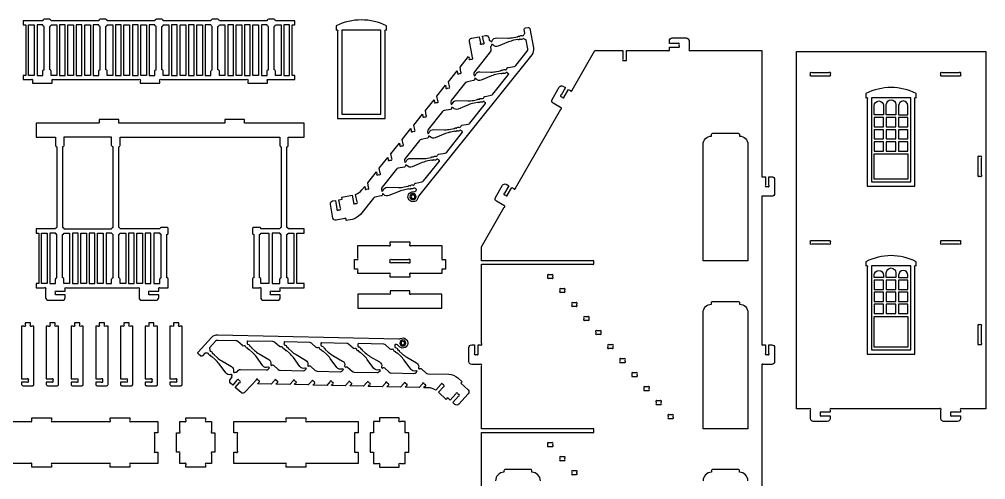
# Model space of a CAD drawing. Extents: x 83.8 to 170.3, y -22.3 to 53.3.
# Drawn here: x 135.83 to 170.29, y 36.89 to 53.32 of the extents above; entities that cross this region are included whole.
import ezdxf

# ---------------------------------------------------------------- set-up
doc = ezdxf.new("R2010")
doc.units = 0
doc.header["$MEASUREMENT"] = 0
doc.layers.get('0').update_dxf_attribs({"linetype": 'CONTINUOUS'})

msp = doc.modelspace()

# ---------------------------------------------------------------- linework, layer by layer
for points in [[(137.007, 51.042), (137.007, 51.123, -1), (137.051, 51.167), (140.099, 51.167, -1), (140.144, 51.123), (140.144, 51.042), (140.844, 51.042), (140.844, 51.123, -1), (140.888, 51.167), (143.936, 51.167, -1), (143.98, 51.123), (143.98, 51.042), (144.68, 51.042), (144.68, 51.123, -1), (144.724, 51.167), (145.655, 51.167), (145.655, 51.317), (145.565, 51.317), (145.565, 53.117), (145.655, 53.117), (145.655, 53.267), (144.965, 53.267, 0.414214), (144.915, 53.317), (144.715, 53.317, 0.414214), (144.665, 53.267), (142.965, 53.267, 0.414214), (142.915, 53.317), (142.715, 53.317, 0.414214), (142.665, 53.267), (140.965, 53.267, 0.414214), (140.915, 53.317), (140.715, 53.317, 0.414214), (140.665, 53.267), (138.965, 53.267, 0.414214), (138.915, 53.317), (138.715, 53.317, 0.414214), (138.665, 53.267), (136.965, 53.267, 0.414214), (136.915, 53.317), (136.715, 53.317, 0.414214), (136.665, 53.267), (135.975, 53.267), (135.975, 53.117), (136.065, 53.117), (136.065, 51.317), (135.975, 51.317), (135.975, 51.167), (136.263, 51.167, -1), (136.307, 51.123), (136.307, 51.042)], [(136.715, 51.517), (136.715, 53.067, -0.414214), (136.665, 53.117), (136.465, 53.117), (136.465, 51.317), (136.665, 51.317), (136.665, 51.467, -0.414214)], [(136.915, 51.517), (136.915, 53.067, 0.414214), (136.965, 53.117), (137.165, 53.117), (137.165, 51.317), (136.965, 51.317), (136.965, 51.467, 0.414214)], [(138.665, 51.317), (138.665, 51.467, -0.414214), (138.715, 51.517), (138.715, 53.067, -0.414214), (138.665, 53.117), (138.465, 53.117), (138.465, 51.317)], [(138.965, 51.317), (138.965, 51.467, 0.414214), (138.915, 51.517), (138.915, 53.067, 0.414214), (138.965, 53.117), (139.165, 53.117), (139.165, 51.317)], [(140.715, 51.517), (140.715, 53.067, -0.414214), (140.665, 53.117), (140.465, 53.117), (140.465, 51.317), (140.665, 51.317), (140.665, 51.467, -0.414214)], [(140.915, 51.517), (140.915, 53.067, 0.414214), (140.965, 53.117), (141.165, 53.117), (141.165, 51.317), (140.965, 51.317), (140.965, 51.467, 0.414214)], [(142.665, 51.317), (142.665, 51.467, -0.414214), (142.715, 51.517), (142.715, 53.067, -0.414214), (142.665, 53.117), (142.465, 53.117), (142.465, 51.317)], [(142.965, 51.317), (142.965, 51.467, 0.414214), (142.915, 51.517), (142.915, 53.067, 0.414214), (142.965, 53.117), (143.165, 53.117), (143.165, 51.317)], [(144.715, 51.517), (144.715, 53.067, -0.414214), (144.665, 53.117), (144.465, 53.117), (144.465, 51.317), (144.665, 51.317), (144.665, 51.467, -0.414214)], [(144.915, 51.517), (144.915, 53.067, 0.414214), (144.965, 53.117), (145.165, 53.117), (145.165, 51.317), (144.965, 51.317), (144.965, 51.467, 0.414214)], [(147.13, 52.931), (147.136, 52.931, -1), (147.18, 52.887), (147.18, 49.781), (148.88, 49.781), (148.88, 52.887, -1), (148.925, 52.931), (148.93, 52.931), (148.93, 53.081, 0.238913), (147.13, 53.081)], [(147.704, 47.041), (147.754, 46.777, 1), (147.805, 46.741), (147.841, 46.748, 1), (147.876, 46.8), (147.825, 47.07, 0.140614), (148.05, 47.229), (148.153, 47.357), (148.165, 47.292, 1), (148.217, 47.256), (148.253, 47.263, 1), (148.288, 47.315), (148.256, 47.486), (148.564, 47.872), (148.577, 47.807, 1), (148.628, 47.771), (148.664, 47.778, 1), (148.699, 47.83), (148.667, 48.001), (148.976, 48.387), (148.988, 48.321, 1), (149.04, 48.286), (149.076, 48.293, 1), (149.111, 48.345), (149.079, 48.516), (149.387, 48.902), (149.4, 48.836, 1), (149.451, 48.801), (149.487, 48.808, 1), (149.522, 48.86), (149.49, 49.031), (149.799, 49.417), (149.811, 49.351, 1), (149.863, 49.316), (149.899, 49.323, 1), (149.934, 49.375), (149.902, 49.546), (150.21, 49.932), (150.223, 49.866, 1), (150.274, 49.831), (150.31, 49.838, 1), (150.345, 49.89), (150.313, 50.061), (150.622, 50.447), (150.634, 50.381, 1), (150.686, 50.346), (150.722, 50.353, 1), (150.757, 50.404), (150.725, 50.576), (151.033, 50.962), (151.046, 50.896, 1), (151.097, 50.861), (151.133, 50.868, 1), (151.168, 50.919), (151.136, 51.091), (151.445, 51.477), (151.457, 51.411, 1), (151.509, 51.376), (151.545, 51.383, 1), (151.58, 51.434), (151.548, 51.606), (151.856, 51.992), (151.869, 51.926, 1), (151.92, 51.891), (151.956, 51.898, 1), (151.992, 51.949), (151.942, 52.211), (151.882, 52.529, -0.414214), (151.962, 52.645), (152.232, 52.697), (152.274, 52.474, 1), (152.326, 52.439), (152.362, 52.446, 1), (152.397, 52.497), (152.355, 52.72), (152.453, 52.738, -0.414214), (152.57, 52.659), (152.584, 52.583, 0.352171), (152.603, 52.567, -0.352171), (152.651, 52.526), (152.653, 52.515), (152.661, 52.516, 0.272519), (152.699, 52.549, -0.328849), (152.851, 52.657), (153.248, 52.649, 0.051698), (153.454, 52.666), (153.594, 52.692, 0.366837), (153.598, 52.697, -0.600564), (153.615, 52.707, 0.39765), (153.622, 52.708, -0.39765), (153.637, 52.711, 0.39765), (153.643, 52.712, -0.594353), (153.662, 52.71, 0.584261), (153.671, 52.709, -0.375636), (153.775, 52.729, 0.187098), (153.782, 52.728, 0.294683), (153.82, 52.767, -0.244569), (153.85, 52.802, 0.352171), (153.862, 52.824), (153.838, 52.949, -0.414214), (153.878, 53.008), (153.976, 53.026, -0.414214), (154.034, 52.986), (154.165, 52.298, -0.21865), (154.104, 52.055), (150.071, 47.008, 0.134714), (150.05, 46.96, -0.655406), (149.732, 46.871, -0.655406), (149.884, 47.164, 0.245805), (149.969, 47.201), (149.989, 47.226, 0.507332), (149.98, 47.257, -0.156752), (149.957, 47.277, 0.294683), (149.907, 47.298, 0.187098), (149.901, 47.295, -0.375636), (149.796, 47.276, 0.584261), (149.789, 47.272, -0.594353), (149.772, 47.262, 0.39765), (149.765, 47.261, -0.39765), (149.75, 47.258, 0.39765), (149.744, 47.257, -0.600564), (149.724, 47.26, 0.366837), (149.719, 47.263), (149.578, 47.236, 0.051698), (149.381, 47.177), (149.014, 47.025, -0.328849), (148.834, 47.069, 0.272519), (148.786, 47.087), (148.778, 47.085), (148.78, 47.074, -0.414214), (148.74, 47.015), (148.516, 46.973, 0.179323), (148.457, 46.937), (147.994, 46.358, -0.179323), (147.696, 46.179), (147.492, 46.14), (147.487, 46.168, 1), (147.435, 46.204), (147.135, 46.147, -0.414214), (147.018, 46.226), (146.925, 46.718, -0.414214), (147.005, 46.835), (147.103, 46.853), (147.16, 46.553, 1), (147.211, 46.517), (147.247, 46.524, 1), (147.283, 46.576), (147.226, 46.876), (147.349, 46.9), (147.335, 46.971)], [(153.891, 52.585, -0.251154), (153.85, 52.608, 0.294683), (153.801, 52.63, 0.187098), (153.795, 52.626, -0.375636), (153.69, 52.607, 0.584261), (153.683, 52.603, -0.594353), (153.666, 52.594, 0.39765), (153.659, 52.592, -0.39765), (153.644, 52.59, 0.39765), (153.638, 52.588, -0.600564), (153.618, 52.591, 0.366837), (153.613, 52.594), (153.472, 52.568, 0.051698), (153.275, 52.509), (152.907, 52.356, -0.328849), (152.728, 52.401, 0.272519), (152.68, 52.418), (152.672, 52.416), (152.674, 52.405, -0.352171), (152.644, 52.35, 0.352171), (152.632, 52.328), (152.649, 52.239, -0.21865), (152.629, 52.158), (152.06, 51.445, 0.21865), (152.04, 51.364), (152.051, 51.303), (152.059, 51.304, 0.272519), (152.098, 51.338, -0.328849), (152.249, 51.445), (152.646, 51.437, 0.051698), (152.852, 51.454), (152.992, 51.481, 0.366837), (152.996, 51.486, -0.600564), (153.013, 51.495, 0.39765), (153.02, 51.496, -0.39765), (153.035, 51.499, 0.39765), (153.042, 51.501, -0.594353), (153.061, 51.498, 0.584261), (153.069, 51.497, -0.375636), (153.173, 51.517, 0.187098), (153.18, 51.516, 0.294683), (153.219, 51.555, -0.302722), (153.258, 51.594), (153.263, 51.594), (153.482, 51.636, 0.179323), (153.541, 51.672), (153.948, 52.18, 0.21865), (153.968, 52.261), (153.91, 52.569, 0.352171)], [(170.294, 52.167), (170.294, 39.419), (169.438, 39.419, 1), (169.394, 39.375), (169.394, 39.294), (169.088, 39.294, 1), (169.044, 39.25), (169.044, 39.213, 1), (169.088, 39.169), (169.394, 39.169), (169.394, 39.069, -0.414214), (169.294, 38.969), (168.794, 38.969, -0.414214), (168.694, 39.069), (168.694, 39.375, 1), (168.65, 39.419), (164.791, 39.419, 1), (164.747, 39.375), (164.747, 39.294), (164.441, 39.294, 1), (164.397, 39.25), (164.397, 39.213, 1), (164.441, 39.169), (164.747, 39.169), (164.747, 39.069, -0.414214), (164.647, 38.969), (164.147, 38.969, -0.414214), (164.047, 39.069), (164.047, 39.375, 1), (164.003, 39.419), (163.547, 39.419), (163.547, 52.167)], [(152.173, 50.456, -0.600564), (152.19, 50.465, 0.39765), (152.197, 50.467, -0.39765), (152.212, 50.469, 0.39765), (152.219, 50.471, -0.594353), (152.238, 50.468, 0.584261), (152.246, 50.467, -0.375636), (152.35, 50.487, 0.187098), (152.357, 50.486, 0.294683), (152.396, 50.525, -0.302722), (152.435, 50.564), (152.44, 50.565), (152.659, 50.606, 0.179323), (152.718, 50.642), (153.281, 51.346, 0.507332), (153.272, 51.377, -0.156752), (153.249, 51.396, 0.294683), (153.199, 51.418, 0.187098), (153.193, 51.414, -0.375636), (153.088, 51.395, 0.584261), (153.081, 51.391, -0.594353), (153.064, 51.382, 0.39765), (153.057, 51.381, -0.39765), (153.042, 51.378, 0.39765), (153.036, 51.377, -0.600564), (153.017, 51.379, 0.366837), (153.011, 51.382), (152.87, 51.356, 0.051698), (152.673, 51.297), (152.306, 51.144, -0.328849), (152.126, 51.189, 0.272519), (152.078, 51.206), (152.07, 51.204), (152.072, 51.193, -0.414214), (152.032, 51.135), (151.809, 51.092, 0.179323), (151.749, 51.057), (151.237, 50.416, 0.21865), (151.217, 50.335), (151.228, 50.273), (151.236, 50.274, 0.272519), (151.275, 50.308, -0.328849), (151.426, 50.415), (151.823, 50.407, 0.051698), (152.029, 50.424), (152.169, 50.451, 0.366837)], [(164.091, 51.419), (164.703, 51.419, -1), (164.747, 51.375), (164.747, 51.338, -1), (164.703, 51.294), (164.091, 51.294, -1), (164.047, 51.338), (164.047, 51.375, -1)], [(169.35, 51.294), (168.738, 51.294, -1), (168.694, 51.338), (168.694, 51.375, -1), (168.738, 51.419), (169.35, 51.419, -1), (169.394, 51.375), (169.394, 51.338, -1)], [(166.02, 50.519), (166.026, 50.519, -1), (166.07, 50.475), (166.07, 47.369), (167.77, 47.369), (167.77, 50.475, -1), (167.815, 50.519), (167.82, 50.519), (167.82, 50.669, 0.238913), (166.02, 50.669)], [(151, 49.377, 0.051698), (151.206, 49.394), (151.346, 49.421, 0.366837), (151.35, 49.426, -0.600564), (151.367, 49.435, 0.39765), (151.374, 49.437, -0.39765), (151.389, 49.439, 0.39765), (151.396, 49.441, -0.594353), (151.415, 49.438, 0.584261), (151.423, 49.437, -0.375636), (151.527, 49.458, 0.187098), (151.534, 49.456, 0.294683), (151.573, 49.495, -0.302722), (151.612, 49.534), (151.617, 49.535), (151.836, 49.576, 0.179323), (151.895, 49.612), (152.458, 50.316, 0.507332), (152.449, 50.347, -0.156752), (152.426, 50.366, 0.294683), (152.376, 50.388, 0.187098), (152.37, 50.384, -0.375636), (152.265, 50.366, 0.584261), (152.258, 50.361, -0.594353), (152.241, 50.352, 0.39765), (152.234, 50.351, -0.39765), (152.219, 50.348, 0.39765), (152.213, 50.347, -0.600564), (152.194, 50.349, 0.366837), (152.188, 50.353), (152.047, 50.326, 0.051698), (151.85, 50.267), (151.483, 50.115, -0.328849), (151.303, 50.159, 0.272519), (151.255, 50.176), (151.247, 50.175), (151.249, 50.163, -0.414214), (151.209, 50.105), (150.985, 50.063, 0.179323), (150.926, 50.027), (150.414, 49.386, 0.21865), (150.393, 49.305), (150.405, 49.243), (150.413, 49.245, 0.272519), (150.452, 49.278, -0.328849), (150.603, 49.385)], [(166.65, 50.238), (166.65, 49.908), (166.32, 49.908), (166.32, 50.238, -1)], [(166.75, 49.908), (166.75, 50.274, -1), (167.09, 50.274), (167.09, 49.908)], [(167.19, 50.238), (167.19, 49.908), (167.52, 49.908), (167.52, 50.238, 1)], [(145.14, 43.491), (144.834, 43.491, -1), (144.79, 43.535), (144.79, 43.572, -1), (144.834, 43.616), (145.14, 43.616), (145.14, 43.697, -1), (145.184, 43.741), (145.99, 43.741), (145.99, 43.891), (145.725, 43.891), (145.725, 45.691), (145.99, 45.691), (145.99, 45.841), (145.425, 45.841, 0.414214), (145.375, 45.891), (145.375, 48.766, 0.414214), (145.425, 48.816), (145.425, 49.116), (145.99, 49.116), (145.99, 49.616), (143.909, 49.616, -1), (143.865, 49.66), (143.865, 49.741), (143.165, 49.741), (143.165, 49.66, -1), (143.12, 49.616), (139.43, 49.616, -1), (139.385, 49.66), (139.385, 49.741), (138.685, 49.741), (138.685, 49.66, -1), (138.641, 49.616), (136.435, 49.616), (136.435, 49.116), (137.125, 49.116), (137.125, 48.816, 0.414214), (137.175, 48.766), (137.175, 45.891, 0.414214), (137.125, 45.841), (136.435, 45.841), (136.435, 45.691), (136.525, 45.691), (136.525, 43.891), (136.435, 43.891), (136.435, 43.741), (136.723, 43.741, -1), (136.767, 43.697), (136.767, 43.391, 0.414214), (136.867, 43.291), (137.367, 43.291, 0.414214), (137.467, 43.391), (137.467, 43.491), (137.161, 43.491, -1), (137.117, 43.535), (137.117, 43.572, -1), (137.161, 43.616), (137.467, 43.616), (137.467, 43.697, -1), (137.511, 43.741), (140.059, 43.741, -1), (140.104, 43.697), (140.104, 43.391, 0.414214), (140.204, 43.291), (140.704, 43.291, 0.414214), (140.804, 43.391), (140.804, 43.491), (140.498, 43.491, -1), (140.454, 43.535), (140.454, 43.572, -1), (140.498, 43.616), (140.804, 43.616), (140.804, 43.697, -1), (140.848, 43.741), (141.146, 43.741), (141.146, 44.041, 0.414214), (141.096, 44.091), (141.096, 45.641, 0.414214), (141.146, 45.691), (141.146, 45.841, 0.414214), (141.096, 45.891), (140.896, 45.891, 0.414214), (140.846, 45.841), (139.425, 45.841, 0.414214), (139.375, 45.891), (139.375, 48.766, 0.414214), (139.425, 48.816), (139.425, 49.116), (145.125, 49.116), (145.125, 48.816, 0.414214), (145.175, 48.766), (145.175, 45.891, 0.414214), (145.125, 45.841), (144.446, 45.841, 0.414214), (144.396, 45.891), (144.196, 45.891, 0.414214), (144.146, 45.841), (144.146, 45.691, 0.414214), (144.196, 45.641), (144.196, 44.091, 0.414214), (144.146, 44.041), (144.146, 43.741), (144.396, 43.741, -1), (144.44, 43.697), (144.44, 43.391, 0.414214), (144.54, 43.291), (145.04, 43.291, 0.414214), (145.14, 43.391)], [(150.383, 48.364), (150.523, 48.391, 0.366837), (150.527, 48.396, -0.600564), (150.544, 48.406, 0.39765), (150.551, 48.407, -0.39765), (150.566, 48.41, 0.39765), (150.573, 48.411, -0.594353), (150.592, 48.408, 0.584261), (150.6, 48.407, -0.375636), (150.704, 48.428, 0.187098), (150.711, 48.427, 0.294683), (150.75, 48.465, -0.302722), (150.789, 48.504), (150.794, 48.505), (151.013, 48.546, 0.179323), (151.072, 48.582), (151.635, 49.286, 0.507332), (151.626, 49.317, -0.156752), (151.603, 49.336, 0.294683), (151.553, 49.358, 0.187098), (151.547, 49.355, -0.375636), (151.442, 49.336, 0.584261), (151.435, 49.331, -0.594353), (151.418, 49.322, 0.39765), (151.411, 49.321, -0.39765), (151.396, 49.318, 0.39765), (151.39, 49.317, -0.600564), (151.371, 49.319, 0.366837), (151.365, 49.323), (151.224, 49.296, 0.051698), (151.027, 49.237), (150.66, 49.085, -0.328849), (150.48, 49.129, 0.272519), (150.432, 49.146), (150.424, 49.145), (150.426, 49.133, -0.414214), (150.386, 49.075), (150.162, 49.033, 0.179323), (150.103, 48.997), (149.591, 48.356, 0.21865), (149.57, 48.275), (149.582, 48.213), (149.59, 48.215, 0.272519), (149.629, 48.248, -0.328849), (149.78, 48.355), (150.177, 48.347, 0.051698)], [(137.375, 45.891, -0.414214), (137.425, 45.841), (139.125, 45.841, -0.414214), (139.175, 45.891), (139.175, 48.766, -0.414214), (139.125, 48.816), (139.125, 49.116), (137.425, 49.116), (137.425, 48.816, -0.414214), (137.375, 48.766)], [(161.815, 48.852), (161.815, 44.702), (160.215, 44.702), (160.215, 48.852, -0.414214), (160.515, 49.152), (160.515, 49.202, -0.414214), (160.565, 49.252), (161.465, 49.252, -0.414214), (161.515, 49.202), (161.515, 49.152, -0.414214)], [(149.7, 47.361, 0.366837), (149.704, 47.366, -0.600564), (149.721, 47.376, 0.39765), (149.728, 47.377, -0.39765), (149.743, 47.38, 0.39765), (149.749, 47.381, -0.594353), (149.769, 47.379, 0.584261), (149.777, 47.377, -0.375636), (149.881, 47.398, 0.187098), (149.888, 47.397, 0.294683), (149.927, 47.435, -0.302722), (149.966, 47.474), (149.971, 47.475), (150.19, 47.516, 0.179323), (150.249, 47.552), (150.812, 48.256, 0.507332), (150.803, 48.287, -0.156752), (150.78, 48.306, 0.294683), (150.73, 48.328, 0.187098), (150.724, 48.325, -0.375636), (150.619, 48.306, 0.584261), (150.612, 48.302, -0.594353), (150.595, 48.292, 0.39765), (150.588, 48.291, -0.39765), (150.573, 48.288, 0.39765), (150.567, 48.287, -0.600564), (150.547, 48.29, 0.366837), (150.542, 48.293), (150.401, 48.266, 0.051698), (150.204, 48.207), (149.837, 48.055, -0.328849), (149.657, 48.099, 0.272519), (149.609, 48.116), (149.601, 48.115), (149.603, 48.104, -0.414214), (149.563, 48.045), (149.339, 48.003, 0.179323), (149.28, 47.967), (148.768, 47.326, 0.21865), (148.747, 47.245), (148.759, 47.183), (148.767, 47.185, 0.272519), (148.806, 47.218, -0.328849), (148.957, 47.325), (149.354, 47.317, 0.051698), (149.56, 47.335)], [(170.019, 48.375), (170.019, 47.763, 1), (170.063, 47.719), (170.081, 47.719), (170.1, 47.719, 1), (170.144, 47.763), (170.144, 48.375, 1), (170.1, 48.419), (170.063, 48.419, 1)], [(149.872, 47.093, 0.414214), (149.764, 46.985, 0.414214), (149.872, 46.876, 0.414214), (149.98, 46.985, 0.414214)], [(149.872, 47.049, 0.414214), (149.807, 46.985, 0.414214), (149.872, 46.92, 0.414214), (149.937, 46.985, 0.414214)], [(137.175, 44.091), (137.175, 45.641, -0.414214), (137.125, 45.691), (136.925, 45.691), (136.925, 43.891), (137.125, 43.891), (137.125, 44.041, -0.414214)], [(137.375, 44.091), (137.375, 45.641, 0.414214), (137.425, 45.691), (137.625, 45.691), (137.625, 43.891), (137.425, 43.891), (137.425, 44.041, 0.414214)], [(139.125, 43.891), (139.125, 44.041, -0.414214), (139.175, 44.091), (139.175, 45.641, -0.414214), (139.125, 45.691), (138.925, 45.691), (138.925, 43.891)], [(139.425, 43.891), (139.425, 44.041, 0.414214), (139.375, 44.091), (139.375, 45.641, 0.414214), (139.425, 45.691), (139.625, 45.691), (139.625, 43.891)], [(140.896, 44.091), (140.896, 45.641, -0.414214), (140.846, 45.691), (140.625, 45.691), (140.625, 43.891), (140.846, 43.891), (140.846, 44.041, -0.414214)], [(144.446, 43.891), (144.446, 44.041, 0.414214), (144.396, 44.091), (144.396, 45.641, 0.414214), (144.446, 45.691), (144.725, 45.691), (144.725, 43.891)], [(145.175, 44.091), (145.175, 45.641, -0.414214), (145.125, 45.691), (144.846, 45.691), (144.846, 43.891), (145.125, 43.891), (145.125, 44.041, -0.414214)], [(145.375, 44.091), (145.375, 45.641, 0.414214), (145.425, 45.691), (145.625, 45.691), (145.625, 43.891), (145.425, 43.891), (145.425, 44.041, 0.414214)], [(149.055, 44.115), (149.055, 44.203, 1), (149.011, 44.247), (147.905, 44.247), (147.905, 44.353, 1), (147.861, 44.397), (147.78, 44.397), (147.78, 44.747), (147.861, 44.747, 1), (147.905, 44.792), (147.905, 45.247), (149.011, 45.247, 1), (149.055, 45.292), (149.055, 45.372), (149.755, 45.372), (149.755, 45.292, 1), (149.799, 45.247), (150.905, 45.247), (150.905, 44.792, 1), (150.949, 44.747), (151.03, 44.747), (151.03, 44.397), (150.949, 44.397, 1), (150.905, 44.353), (150.905, 44.247), (149.799, 44.247, 1), (149.755, 44.203), (149.755, 44.115)], [(164.091, 45.419), (164.703, 45.419, -1), (164.747, 45.375), (164.747, 45.338, -1), (164.703, 45.294), (164.091, 45.294, -1), (164.047, 45.338), (164.047, 45.375, -1)], [(168.738, 45.419), (169.35, 45.419, -1), (169.394, 45.375), (169.394, 45.338, -1), (169.35, 45.294), (168.738, 45.294, -1), (168.694, 45.338), (168.694, 45.375, -1)], [(166.02, 44.519), (166.026, 44.519, -1), (166.07, 44.475), (166.07, 41.369), (167.77, 41.369), (167.77, 44.475, -1), (167.815, 44.519), (167.82, 44.519), (167.82, 44.669, 0.238913), (166.02, 44.669)], [(149.099, 44.747), (149.711, 44.747, -1), (149.755, 44.703), (149.755, 44.667, -1), (149.711, 44.622), (149.099, 44.622, -1), (149.055, 44.667), (149.055, 44.703, -1)], [(154.717, 44.077), (154.815, 44.077, 1), (154.859, 44.121), (154.859, 44.158, 1), (154.815, 44.202), (154.717, 44.202, 1), (154.673, 44.158), (154.673, 44.121, 1)], [(166.65, 44.188), (166.65, 44.108), (166.32, 44.108), (166.32, 44.188, -1)], [(166.75, 44.108), (166.75, 44.274, -1), (167.09, 44.274), (167.09, 44.108)], [(167.19, 44.188), (167.19, 44.108), (167.52, 44.108), (167.52, 44.188, 1)], [(150.905, 43.506), (149.799, 43.506, -1), (149.755, 43.55), (149.755, 43.631), (149.055, 43.631), (149.055, 43.55, -1), (149.011, 43.506), (147.905, 43.506), (147.905, 43.006), (150.905, 43.006)], [(155.146, 43.577), (155.245, 43.577, 1), (155.289, 43.621), (155.289, 43.658, 1), (155.245, 43.702), (155.146, 43.702, 1), (155.102, 43.658), (155.102, 43.621, 1)], [(155.576, 43.077), (155.674, 43.077, 1), (155.719, 43.121), (155.719, 43.158, 1), (155.674, 43.202), (155.576, 43.202, 1), (155.532, 43.158), (155.532, 43.121, 1)], [(161.815, 42.852), (161.815, 38.702), (160.215, 38.702), (160.215, 42.852, -0.414214), (160.515, 43.152), (160.515, 43.202, -0.414214), (160.565, 43.252), (161.465, 43.252, -0.414214), (161.515, 43.202), (161.515, 43.152, -0.414214)], [(136.039, 42.491), (136.039, 42.41, -1), (135.995, 42.366), (135.914, 42.366), (135.914, 40.491), (136.106, 40.491, -1), (136.15, 40.447), (136.15, 40.41, -1), (136.106, 40.366), (135.914, 40.366), (135.914, 40.291, 0.414214), (135.964, 40.241), (136.3, 40.241, 0.414214), (136.35, 40.291), (136.35, 42.366), (136.27, 42.366, -1), (136.225, 42.41), (136.225, 42.491)], [(136.92, 42.491), (136.92, 42.41, -1), (136.876, 42.366), (136.795, 42.366), (136.795, 40.491), (136.988, 40.491, -1), (137.032, 40.447), (137.032, 40.41, -1), (136.988, 40.366), (136.795, 40.366), (136.795, 40.291, 0.414214), (136.845, 40.241), (137.182, 40.241, 0.414214), (137.232, 40.291), (137.232, 42.366), (137.151, 42.366, -1), (137.107, 42.41), (137.107, 42.491)], [(137.802, 42.491), (137.802, 42.41, -1), (137.758, 42.366), (137.677, 42.366), (137.677, 40.491), (137.869, 40.491, -1), (137.914, 40.447), (137.914, 40.41, -1), (137.869, 40.366), (137.677, 40.366), (137.677, 40.291, 0.414214), (137.727, 40.241), (138.064, 40.241, 0.414214), (138.114, 40.291), (138.114, 42.366), (138.033, 42.366, -1), (137.989, 42.41), (137.989, 42.491)], [(138.683, 42.491), (138.683, 42.41, -1), (138.639, 42.366), (138.558, 42.366), (138.558, 40.491), (138.751, 40.491, -1), (138.795, 40.447), (138.795, 40.41, -1), (138.751, 40.366), (138.558, 40.366), (138.558, 40.291, 0.414214), (138.608, 40.241), (138.945, 40.241, 0.414214), (138.995, 40.291), (138.995, 42.366), (138.914, 42.366, -1), (138.87, 42.41), (138.87, 42.491)], [(139.565, 42.491), (139.565, 42.41, -1), (139.521, 42.366), (139.44, 42.366), (139.44, 40.491), (139.632, 40.491, -1), (139.677, 40.447), (139.677, 40.41, -1), (139.632, 40.366), (139.44, 40.366), (139.44, 40.291, 0.414214), (139.49, 40.241), (139.827, 40.241, 0.414214), (139.877, 40.291), (139.877, 42.366), (139.796, 42.366, -1), (139.752, 42.41), (139.752, 42.491)], [(140.446, 42.491), (140.446, 42.41, -1), (140.402, 42.366), (140.321, 42.366), (140.321, 40.491), (140.514, 40.491, -1), (140.558, 40.447), (140.558, 40.41, -1), (140.514, 40.366), (140.321, 40.366), (140.321, 40.291, 0.414214), (140.371, 40.241), (140.708, 40.241, 0.414214), (140.758, 40.291), (140.758, 42.366), (140.677, 42.366, -1), (140.633, 42.41), (140.633, 42.491)], [(141.328, 42.491), (141.328, 42.41, -1), (141.284, 42.366), (141.203, 42.366), (141.203, 40.491), (141.396, 40.491, -1), (141.44, 40.447), (141.44, 40.41, -1), (141.396, 40.366), (141.203, 40.366), (141.203, 40.291, 0.414214), (141.253, 40.241), (141.59, 40.241, 0.414214), (141.64, 40.291), (141.64, 42.366), (141.559, 42.366, -1), (141.515, 42.41), (141.515, 42.491)], [(156.006, 42.577), (156.104, 42.577, 1), (156.148, 42.621), (156.148, 42.658, 1), (156.104, 42.702), (156.006, 42.702, 1), (155.961, 42.658), (155.961, 42.621, 1)], [(170.019, 42.375), (170.019, 41.763, 1), (170.063, 41.719), (170.081, 41.719), (170.1, 41.719, 1), (170.144, 41.763), (170.144, 42.375, 1), (170.1, 42.419), (170.063, 42.419, 1)], [(150.778, 40.007), (150.958, 40.207, 1), (150.954, 40.269), (150.927, 40.294, 1), (150.865, 40.291), (150.681, 40.086, 0.140614), (150.418, 40.169), (150.254, 40.173), (150.299, 40.222, 1), (150.295, 40.285), (150.268, 40.309, 1), (150.206, 40.306), (150.089, 40.176), (149.595, 40.188), (149.64, 40.238, 1), (149.636, 40.3), (149.609, 40.325, 1), (149.547, 40.321), (149.43, 40.192), (148.936, 40.203), (148.981, 40.253, 1), (148.977, 40.316), (148.95, 40.34, 1), (148.888, 40.337), (148.771, 40.207), (148.277, 40.219), (148.322, 40.269, 1), (148.318, 40.331), (148.291, 40.356, 1), (148.229, 40.352), (148.112, 40.223), (147.618, 40.234), (147.663, 40.284, 1), (147.659, 40.347), (147.632, 40.371, 1), (147.57, 40.368), (147.453, 40.238), (146.959, 40.25), (147.004, 40.3, 1), (147, 40.362), (146.973, 40.386, 1), (146.911, 40.383), (146.794, 40.254), (146.3, 40.265), (146.345, 40.315, 1), (146.341, 40.377), (146.314, 40.402, 1), (146.252, 40.399), (146.135, 40.269), (145.641, 40.281), (145.686, 40.33, 1), (145.682, 40.393), (145.655, 40.417, 1), (145.593, 40.414), (145.476, 40.285), (144.982, 40.296), (145.027, 40.346, 1), (145.023, 40.408), (144.996, 40.433, 1), (144.934, 40.43), (144.817, 40.3), (144.323, 40.312), (144.368, 40.361, 1), (144.364, 40.424), (144.337, 40.448, 1), (144.275, 40.445), (144.097, 40.247), (143.88, 40.007, -0.414214), (143.739, 40), (143.535, 40.184), (143.686, 40.352, 1), (143.683, 40.414), (143.656, 40.439, 1), (143.593, 40.435), (143.442, 40.267), (143.368, 40.334, -0.414214), (143.36, 40.475), (143.412, 40.533, 0.352171), (143.413, 40.558, -0.352171), (143.417, 40.62), (143.424, 40.629), (143.418, 40.634, 0.272519), (143.368, 40.645, -0.328849), (143.192, 40.7), (142.957, 41.021, 0.051698), (142.819, 41.174), (142.713, 41.27, 0.366837), (142.706, 41.27, -0.600564), (142.688, 41.278, 0.39765), (142.683, 41.282, -0.39765), (142.672, 41.292, 0.39765), (142.667, 41.297, -0.594353), (142.658, 41.314, 0.584261), (142.653, 41.321, -0.375636), (142.574, 41.392, 0.187098), (142.57, 41.398, 0.294683), (142.517, 41.405, -0.244569), (142.471, 41.407, 0.352171), (142.446, 41.403), (142.361, 41.308, -0.414214), (142.29, 41.305), (142.216, 41.371, -0.414214), (142.212, 41.442), (142.681, 41.962, -0.21865), (142.911, 42.061), (149.37, 41.91, 0.134714), (149.421, 41.923, -0.655406), (149.684, 41.724, -0.655406), (149.359, 41.667, 0.245805), (149.278, 41.712), (149.246, 41.713, 0.507332), (149.226, 41.687, -0.156752), (149.225, 41.657, 0.294683), (149.238, 41.604, 0.187098), (149.245, 41.601, -0.375636), (149.323, 41.53, 0.584261), (149.331, 41.526, -0.594353), (149.348, 41.518, 0.39765), (149.354, 41.514, -0.39765), (149.365, 41.504, 0.39765), (149.37, 41.499, -0.600564), (149.379, 41.482, 0.366837), (149.38, 41.476), (149.487, 41.38, 0.051698), (149.653, 41.259), (149.997, 41.059, -0.328849), (150.07, 40.889, 0.272519), (150.086, 40.84), (150.092, 40.835), (150.1, 40.843, -0.414214), (150.17, 40.847), (150.339, 40.695, 0.179323), (150.404, 40.669), (151.145, 40.652, -0.179323), (151.468, 40.523), (151.622, 40.385), (151.574, 40.33), (151.834, 40.096, -0.414214), (151.841, 39.955), (151.506, 39.583, -0.414214), (151.365, 39.576), (151.291, 39.643), (151.496, 39.87, 1), (151.492, 39.933), (151.465, 39.957, 1), (151.403, 39.954), (151.198, 39.727), (151.138, 39.781, 1), (151.076, 39.777), (151.056, 39.756)], [(156.435, 42.077), (156.533, 42.077, 1), (156.578, 42.121), (156.578, 42.158, 1), (156.533, 42.202), (156.435, 42.202, 1), (156.391, 42.158), (156.391, 42.121, 1)], [(142.618, 41.571, -0.251154), (142.625, 41.525, 0.294683), (142.637, 41.472, 0.187098), (142.644, 41.47, -0.375636), (142.722, 41.398, 0.584261), (142.73, 41.395, -0.594353), (142.748, 41.387, 0.39765), (142.753, 41.382, -0.39765), (142.764, 41.372, 0.39765), (142.769, 41.367, -0.600564), (142.779, 41.351, 0.366837), (142.78, 41.344), (142.886, 41.248, 0.051698), (143.053, 41.127), (143.396, 40.927, -0.328849), (143.47, 40.757, 0.272519), (143.485, 40.709), (143.491, 40.703), (143.499, 40.712, -0.352171), (143.561, 40.722, 0.352171), (143.586, 40.726), (143.646, 40.793, -0.21865), (143.723, 40.826), (144.634, 40.804, 0.21865), (144.711, 40.837), (144.753, 40.884), (144.747, 40.89, 0.272519), (144.697, 40.9, -0.328849), (144.52, 40.955), (144.286, 41.276, 0.051698), (144.148, 41.429), (144.041, 41.525, 0.366837), (144.035, 41.525, -0.600564), (144.017, 41.533, 0.39765), (144.012, 41.538, -0.39765), (144.001, 41.548, 0.39765), (143.996, 41.552, -0.594353), (143.986, 41.569, 0.584261), (143.982, 41.577, -0.375636), (143.903, 41.647, 0.187098), (143.899, 41.653, 0.294683), (143.845, 41.66, -0.302722), (143.79, 41.668), (143.787, 41.672), (143.621, 41.821, 0.179323), (143.557, 41.846), (142.906, 41.862, 0.21865), (142.829, 41.829), (142.62, 41.596, 0.352171)], [(145.353, 41.494, -0.600564), (145.335, 41.502, 0.39765), (145.33, 41.507, -0.39765), (145.319, 41.517, 0.39765), (145.314, 41.521, -0.594353), (145.304, 41.538, 0.584261), (145.3, 41.546, -0.375636), (145.221, 41.616, 0.187098), (145.217, 41.622, 0.294683), (145.163, 41.629, -0.302722), (145.108, 41.637), (145.105, 41.641), (144.939, 41.79, 0.179323), (144.875, 41.815), (143.974, 41.837, 0.507332), (143.954, 41.811, -0.156752), (143.953, 41.78, 0.294683), (143.966, 41.728, 0.187098), (143.973, 41.725, -0.375636), (144.051, 41.653, 0.584261), (144.059, 41.65, -0.594353), (144.077, 41.642, 0.39765), (144.082, 41.637, -0.39765), (144.093, 41.627, 0.39765), (144.098, 41.623, -0.600564), (144.107, 41.606, 0.366837), (144.108, 41.599), (144.215, 41.504, 0.051698), (144.381, 41.382), (144.725, 41.183, -0.328849), (144.799, 41.012, 0.272519), (144.814, 40.964), (144.82, 40.958), (144.828, 40.967, -0.414214), (144.898, 40.971), (145.067, 40.818, 0.179323), (145.132, 40.793), (145.952, 40.774, 0.21865), (146.029, 40.807), (146.071, 40.853), (146.065, 40.859, 0.272519), (146.015, 40.869, -0.328849), (145.838, 40.925), (145.604, 41.245, 0.051698), (145.466, 41.399), (145.359, 41.494, 0.366837)], [(146.922, 41.215, 0.051698), (146.784, 41.368), (146.677, 41.463, 0.366837), (146.671, 41.464, -0.600564), (146.653, 41.471, 0.39765), (146.648, 41.476, -0.39765), (146.637, 41.486, 0.39765), (146.632, 41.491, -0.594353), (146.622, 41.507, 0.584261), (146.618, 41.515, -0.375636), (146.539, 41.585, 0.187098), (146.535, 41.591, 0.294683), (146.481, 41.599, -0.302722), (146.426, 41.607), (146.423, 41.61), (146.257, 41.759, 0.179323), (146.193, 41.785), (145.292, 41.806, 0.507332), (145.272, 41.78, -0.156752), (145.271, 41.749, 0.294683), (145.284, 41.697, 0.187098), (145.291, 41.694, -0.375636), (145.369, 41.622, 0.584261), (145.377, 41.619, -0.594353), (145.395, 41.611, 0.39765), (145.4, 41.607, -0.39765), (145.411, 41.596, 0.39765), (145.416, 41.592, -0.600564), (145.425, 41.575, 0.366837), (145.426, 41.569), (145.533, 41.473, 0.051698), (145.699, 41.351), (146.043, 41.152, -0.328849), (146.117, 40.982, 0.272519), (146.132, 40.933), (146.138, 40.928), (146.146, 40.936, -0.414214), (146.216, 40.94), (146.385, 40.788, 0.179323), (146.45, 40.762), (147.27, 40.743, 0.21865), (147.347, 40.776), (147.389, 40.822), (147.383, 40.828, 0.272519), (147.333, 40.838, -0.328849), (147.156, 40.894)], [(148.102, 41.337), (147.995, 41.432, 0.366837), (147.989, 41.433, -0.600564), (147.971, 41.44, 0.39765), (147.966, 41.445, -0.39765), (147.955, 41.455, 0.39765), (147.95, 41.46, -0.594353), (147.94, 41.476, 0.584261), (147.936, 41.484, -0.375636), (147.857, 41.554, 0.187098), (147.853, 41.561, 0.294683), (147.799, 41.568, -0.302722), (147.744, 41.576), (147.741, 41.579), (147.575, 41.728, 0.179323), (147.511, 41.754), (146.61, 41.775, 0.507332), (146.59, 41.749, -0.156752), (146.589, 41.719, 0.294683), (146.602, 41.666, 0.187098), (146.609, 41.663, -0.375636), (146.687, 41.591, 0.584261), (146.695, 41.588, -0.594353), (146.713, 41.58, 0.39765), (146.718, 41.576, -0.39765), (146.729, 41.566, 0.39765), (146.734, 41.561, -0.600564), (146.743, 41.544, 0.366837), (146.744, 41.538), (146.851, 41.442, 0.051698), (147.017, 41.32), (147.361, 41.121, -0.328849), (147.434, 40.951, 0.272519), (147.45, 40.902), (147.456, 40.897), (147.464, 40.905, -0.414214), (147.534, 40.909), (147.703, 40.757, 0.179323), (147.768, 40.731), (148.588, 40.712, 0.21865), (148.665, 40.745), (148.707, 40.791), (148.701, 40.797, 0.272519), (148.651, 40.807, -0.328849), (148.474, 40.863), (148.24, 41.184, 0.051698)], [(149.313, 41.402, 0.366837), (149.307, 41.402, -0.600564), (149.289, 41.409, 0.39765), (149.284, 41.414, -0.39765), (149.273, 41.424, 0.39765), (149.268, 41.429, -0.594353), (149.258, 41.445, 0.584261), (149.254, 41.453, -0.375636), (149.175, 41.523, 0.187098), (149.171, 41.53, 0.294683), (149.117, 41.537, -0.302722), (149.062, 41.545), (149.059, 41.548), (148.893, 41.697, 0.179323), (148.829, 41.723), (147.928, 41.744, 0.507332), (147.908, 41.718, -0.156752), (147.907, 41.688, 0.294683), (147.92, 41.635, 0.187098), (147.927, 41.632, -0.375636), (148.005, 41.561, 0.584261), (148.013, 41.557, -0.594353), (148.031, 41.549, 0.39765), (148.036, 41.545, -0.39765), (148.047, 41.535, 0.39765), (148.052, 41.53, -0.600564), (148.061, 41.513, 0.366837), (148.062, 41.507), (148.169, 41.411, 0.051698), (148.335, 41.29), (148.679, 41.09, -0.328849), (148.752, 40.92, 0.272519), (148.768, 40.871), (148.774, 40.866), (148.782, 40.874, -0.414214), (148.852, 40.878), (149.021, 40.726, 0.179323), (149.086, 40.7), (149.906, 40.681, 0.21865), (149.983, 40.714), (150.025, 40.761), (150.019, 40.766, 0.272519), (149.969, 40.776, -0.328849), (149.792, 40.832), (149.558, 41.153, 0.051698), (149.42, 41.306)], [(149.509, 41.875, 0.414214), (149.401, 41.766, 0.414214), (149.509, 41.658, 0.414214), (149.617, 41.766, 0.414214)], [(149.509, 41.831, 0.414214), (149.444, 41.766, 0.414214), (149.509, 41.702, 0.414214), (149.574, 41.766, 0.414214)], [(156.865, 41.577), (156.963, 41.577, 1), (157.007, 41.621), (157.007, 41.658, 1), (156.963, 41.702), (156.865, 41.702, 1), (156.82, 41.658), (156.82, 41.621, 1)], [(157.294, 41.077), (157.393, 41.077, 1), (157.437, 41.121), (157.437, 41.158, 1), (157.393, 41.202), (157.294, 41.202, 1), (157.25, 41.158), (157.25, 41.121, 1)], [(157.822, 40.702), (157.724, 40.702, 1), (157.68, 40.658), (157.68, 40.621, 1), (157.724, 40.577), (157.822, 40.577, 1), (157.866, 40.621), (157.866, 40.658, 1)], [(158.252, 40.202), (158.153, 40.202, 1), (158.109, 40.158), (158.109, 40.121, 1), (158.153, 40.077), (158.252, 40.077, 1), (158.296, 40.121), (158.296, 40.158, 1)], [(158.681, 39.702), (158.583, 39.702, 1), (158.539, 39.658), (158.539, 39.621, 1), (158.583, 39.577), (158.681, 39.577, 1), (158.725, 39.621), (158.725, 39.658, 1)], [(142.682, 37.467), (142.514, 37.467, 1), (142.47, 37.422), (142.47, 37.342), (141.77, 37.342), (141.77, 37.422, 1), (141.726, 37.467), (141.557, 37.467), (141.557, 37.822, 1), (141.513, 37.867), (141.432, 37.867), (141.432, 38.567), (141.513, 38.567, 1), (141.557, 38.611), (141.557, 38.967), (141.726, 38.967, 1), (141.77, 39.011), (141.77, 39.092), (142.47, 39.092), (142.47, 39.011, 1), (142.514, 38.967), (142.682, 38.967), (142.682, 38.611, 1), (142.727, 38.567), (142.807, 38.567), (142.807, 37.867), (142.727, 37.867, 1), (142.682, 37.822)], [(147.914, 37.467), (146.094, 37.467, 1), (146.05, 37.422), (146.05, 37.342), (145.35, 37.342), (145.35, 37.422, 1), (145.306, 37.467), (143.486, 37.467), (143.486, 37.867), (143.566, 37.867, 1), (143.611, 37.911), (143.611, 38.522, 1), (143.566, 38.567), (143.486, 38.567), (143.486, 38.967), (145.306, 38.967, 1), (145.35, 39.011), (145.35, 39.092), (146.05, 39.092), (146.05, 39.011, 1), (146.094, 38.967), (147.914, 38.967), (147.914, 38.567), (147.833, 38.567, 1), (147.789, 38.522), (147.789, 37.911, 1), (147.833, 37.867), (147.914, 37.867)], [(149.38, 37.342), (149.38, 37.422, -1), (149.424, 37.467), (149.592, 37.467), (149.592, 37.822, -1), (149.636, 37.867), (149.717, 37.867), (149.717, 38.567), (149.636, 38.567, -1), (149.592, 38.611), (149.592, 38.967), (149.424, 38.967, -1), (149.38, 39.011), (149.38, 39.092), (148.68, 39.092), (148.68, 39.011, -1), (148.636, 38.967), (148.467, 38.967), (148.467, 38.611, -1), (148.423, 38.567), (148.342, 38.567), (148.342, 37.867), (148.423, 37.867, -1), (148.467, 37.822), (148.467, 37.467), (148.636, 37.467, -1), (148.68, 37.422), (148.68, 37.342)], [(159.111, 39.202), (159.012, 39.202, 1), (158.968, 39.158), (158.968, 39.121, 1), (159.012, 39.077), (159.111, 39.077, 1), (159.155, 39.121), (159.155, 39.158, 1)], [(154.717, 38.077), (154.815, 38.077, 1), (154.859, 38.121), (154.859, 38.158, 1), (154.815, 38.202), (154.717, 38.202, 1), (154.673, 38.158), (154.673, 38.121, 1)], [(155.146, 37.577), (155.245, 37.577, 1), (155.289, 37.621), (155.289, 37.658, 1), (155.245, 37.702), (155.146, 37.702, 1), (155.102, 37.658), (155.102, 37.621, 1)], [(155.576, 37.077), (155.674, 37.077, 1), (155.719, 37.121), (155.719, 37.158, 1), (155.674, 37.202), (155.576, 37.202, 1), (155.532, 37.158), (155.532, 37.121, 1)]]:
    msp.add_lwpolyline(points, format="xyb", close=True)
for points in [[(136.165, 51.317), (136.165, 53.117), (136.365, 53.117), (136.365, 51.317)], [(137.465, 51.317), (137.465, 53.117), (137.265, 53.117), (137.265, 51.317)], [(137.765, 53.117), (137.765, 51.317), (137.565, 51.317), (137.565, 53.117)], [(138.065, 51.317), (138.065, 53.117), (137.865, 53.117), (137.865, 51.317)], [(138.365, 53.117), (138.365, 51.317), (138.165, 51.317), (138.165, 53.117)], [(139.265, 53.117), (139.265, 51.317), (139.465, 51.317), (139.465, 53.117)], [(139.565, 51.317), (139.565, 53.117), (139.765, 53.117), (139.765, 51.317)], [(139.865, 53.117), (139.865, 51.317), (140.065, 51.317), (140.065, 53.117)], [(140.165, 51.317), (140.165, 53.117), (140.365, 53.117), (140.365, 51.317)], [(141.465, 51.317), (141.465, 53.117), (141.265, 53.117), (141.265, 51.317)], [(141.765, 53.117), (141.765, 51.317), (141.565, 51.317), (141.565, 53.117)], [(142.065, 51.317), (142.065, 53.117), (141.865, 53.117), (141.865, 51.317)], [(142.365, 53.117), (142.365, 51.317), (142.165, 51.317), (142.165, 53.117)], [(143.265, 53.117), (143.265, 51.317), (143.465, 51.317), (143.465, 53.117)], [(143.565, 51.317), (143.565, 53.117), (143.765, 53.117), (143.765, 51.317)], [(143.865, 53.117), (143.865, 51.317), (144.065, 51.317), (144.065, 53.117)], [(144.165, 51.317), (144.165, 53.117), (144.365, 53.117), (144.365, 51.317)], [(145.465, 51.317), (145.465, 53.117), (145.265, 53.117), (145.265, 51.317)], [(148.73, 52.931), (147.33, 52.931), (147.33, 49.931), (148.73, 49.931)], [(167.62, 50.519), (166.22, 50.519), (166.22, 47.519), (167.62, 47.519)], [(166.32, 49.478), (166.65, 49.478), (166.65, 49.808), (166.32, 49.808)], [(166.75, 49.478), (167.09, 49.478), (167.09, 49.808), (166.75, 49.808)], [(167.19, 49.478), (167.52, 49.478), (167.52, 49.808), (167.19, 49.808)], [(166.32, 49.048), (166.65, 49.048), (166.65, 49.378), (166.32, 49.378)], [(166.75, 49.048), (167.09, 49.048), (167.09, 49.378), (166.75, 49.378)], [(167.19, 49.048), (167.52, 49.048), (167.52, 49.378), (167.19, 49.378)], [(166.32, 48.618), (166.65, 48.618), (166.65, 48.948), (166.32, 48.948)], [(166.75, 48.618), (167.09, 48.618), (167.09, 48.948), (166.75, 48.948)], [(167.19, 48.618), (167.52, 48.618), (167.52, 48.948), (167.19, 48.948)], [(167.52, 47.619), (166.32, 47.619), (166.32, 48.518), (167.52, 48.518)], [(136.625, 43.891), (136.625, 45.691), (136.825, 45.691), (136.825, 43.891)], [(137.925, 43.891), (137.925, 45.691), (137.725, 45.691), (137.725, 43.891)], [(138.225, 45.691), (138.225, 43.891), (138.025, 43.891), (138.025, 45.691)], [(138.525, 43.891), (138.525, 45.691), (138.325, 45.691), (138.325, 43.891)], [(138.825, 45.691), (138.825, 43.891), (138.625, 43.891), (138.625, 45.691)], [(139.725, 45.691), (139.725, 43.891), (139.925, 43.891), (139.925, 45.691)], [(140.025, 43.891), (140.025, 45.691), (140.225, 45.691), (140.225, 43.891)], [(140.325, 45.691), (140.325, 43.891), (140.525, 43.891), (140.525, 45.691)], [(167.62, 44.519), (166.22, 44.519), (166.22, 41.519), (167.62, 41.519)], [(166.32, 43.678), (166.65, 43.678), (166.65, 44.008), (166.32, 44.008)], [(166.75, 43.678), (167.09, 43.678), (167.09, 44.008), (166.75, 44.008)], [(167.19, 43.678), (167.52, 43.678), (167.52, 44.008), (167.19, 44.008)], [(166.32, 43.248), (166.65, 43.248), (166.65, 43.578), (166.32, 43.578)], [(166.75, 43.248), (167.09, 43.248), (167.09, 43.578), (166.75, 43.578)], [(167.19, 43.248), (167.52, 43.248), (167.52, 43.578), (167.19, 43.578)], [(166.32, 42.818), (166.65, 42.818), (166.65, 43.148), (166.32, 43.148)], [(166.75, 42.818), (167.09, 42.818), (167.09, 43.148), (166.75, 43.148)], [(167.19, 42.818), (167.52, 42.818), (167.52, 43.148), (167.19, 43.148)], [(167.52, 41.619), (166.32, 41.619), (166.32, 42.718), (167.52, 42.718)]]:
    msp.add_lwpolyline(points, close=True)
for points in [[(152.315, 35.746), (152.315, 38.577), (156.271, 38.577, 1), (156.315, 38.621), (156.315, 38.658, 1), (156.271, 38.702), (152.315, 38.702), (152.315, 40.958, 1), (152.271, 41.002), (151.965, 41.002, -0.414214), (151.865, 41.102), (151.865, 41.602, -0.414214), (151.965, 41.702), (152.065, 41.702), (152.065, 41.396, 1), (152.109, 41.352), (152.146, 41.352, 1), (152.19, 41.396), (152.19, 41.702), (152.271, 41.702, 1), (152.315, 41.746), (152.315, 44.577), (156.271, 44.577, 1), (156.315, 44.621), (156.315, 44.658, 1), (156.271, 44.702), (152.315, 44.702), (152.315, 45.202), (153.128, 46.611, 1), (153.112, 46.671), (152.847, 46.824, -0.414214), (152.81, 46.961), (153.06, 47.394, -0.414214), (153.197, 47.43), (153.284, 47.38), (153.131, 47.115, 1), (153.147, 47.055), (153.179, 47.037, 1), (153.239, 47.053), (153.392, 47.318), (153.462, 47.277, 1), (153.522, 47.293), (155.149, 50.111, 1), (155.133, 50.171), (154.868, 50.324, -0.414214), (154.831, 50.461), (155.081, 50.894, -0.414214), (155.218, 50.93), (155.304, 50.88), (155.151, 50.615, 1), (155.168, 50.555), (155.199, 50.537, 1), (155.26, 50.553), (155.413, 50.818), (155.483, 50.777, 1), (155.543, 50.793), (156.356, 52.202), (157.356, 52.202), (157.356, 51.896, 1), (157.4, 51.852), (157.437, 51.852, 1), (157.481, 51.896), (157.481, 52.202), (158.971, 52.202, 1), (159.015, 52.246), (159.015, 52.327), (159.321, 52.327, 1), (159.365, 52.371), (159.365, 52.408, 1), (159.321, 52.452), (159.015, 52.452), (159.015, 52.552, -0.414214), (159.115, 52.652), (159.615, 52.652, -0.414214), (159.715, 52.552), (159.715, 52.246, 1), (159.759, 52.202), (162.315, 52.202), (162.315, 47.746, 1), (162.359, 47.702), (162.44, 47.702), (162.44, 47.396, 1), (162.484, 47.352), (162.521, 47.352, 1), (162.565, 47.396), (162.565, 47.702), (162.665, 47.702, -0.414214), (162.765, 47.602), (162.765, 47.102, -0.414214), (162.665, 47.002), (162.359, 47.002, 1), (162.315, 46.958), (162.315, 41.746, 1), (162.359, 41.702), (162.44, 41.702), (162.44, 41.396, 1), (162.484, 41.352), (162.521, 41.352, 1), (162.565, 41.396), (162.565, 41.702), (162.665, 41.702, -0.414214), (162.765, 41.602), (162.765, 41.102, -0.414214), (162.665, 41.002), (162.359, 41.002, 1), (162.315, 40.958), (162.315, 35.746, 1)], [(134.151, 38.967), (136.23, 38.967, 1), (136.275, 39.011), (136.275, 39.092), (136.975, 39.092), (136.975, 39.011, 1), (137.019, 38.967), (139.03, 38.967, 1), (139.075, 39.011), (139.075, 39.092), (139.775, 39.092), (139.775, 39.011, 1), (139.819, 38.967), (140.773, 38.967), (140.773, 38.567), (140.692, 38.567, 1), (140.648, 38.522), (140.648, 37.911, 1), (140.692, 37.867), (140.773, 37.867), (140.773, 37.467), (139.819, 37.467, 1), (139.775, 37.422), (139.775, 37.342), (139.075, 37.342), (139.075, 37.422, 1), (139.03, 37.467), (137.019, 37.467, 1), (136.975, 37.422), (136.975, 37.342), (136.275, 37.342), (136.275, 37.422, 1), (136.23, 37.467), (134.151, 37.467)], [(154.415, 36.852, 0.414214), (154.115, 37.152), (154.115, 37.202, 0.414214), (154.065, 37.252), (153.165, 37.252, 0.414214), (153.115, 37.202), (153.115, 37.152, 0.414214), (152.815, 36.852)], [(161.815, 36.852, 0.414214), (161.515, 37.152), (161.515, 37.202, 0.414214), (161.465, 37.252), (160.565, 37.252, 0.414214), (160.515, 37.202), (160.515, 37.152, 0.414214), (160.215, 36.852)]]:
    msp.add_lwpolyline(points, format="xyb")

doc.saveas('drawing.dxf')
